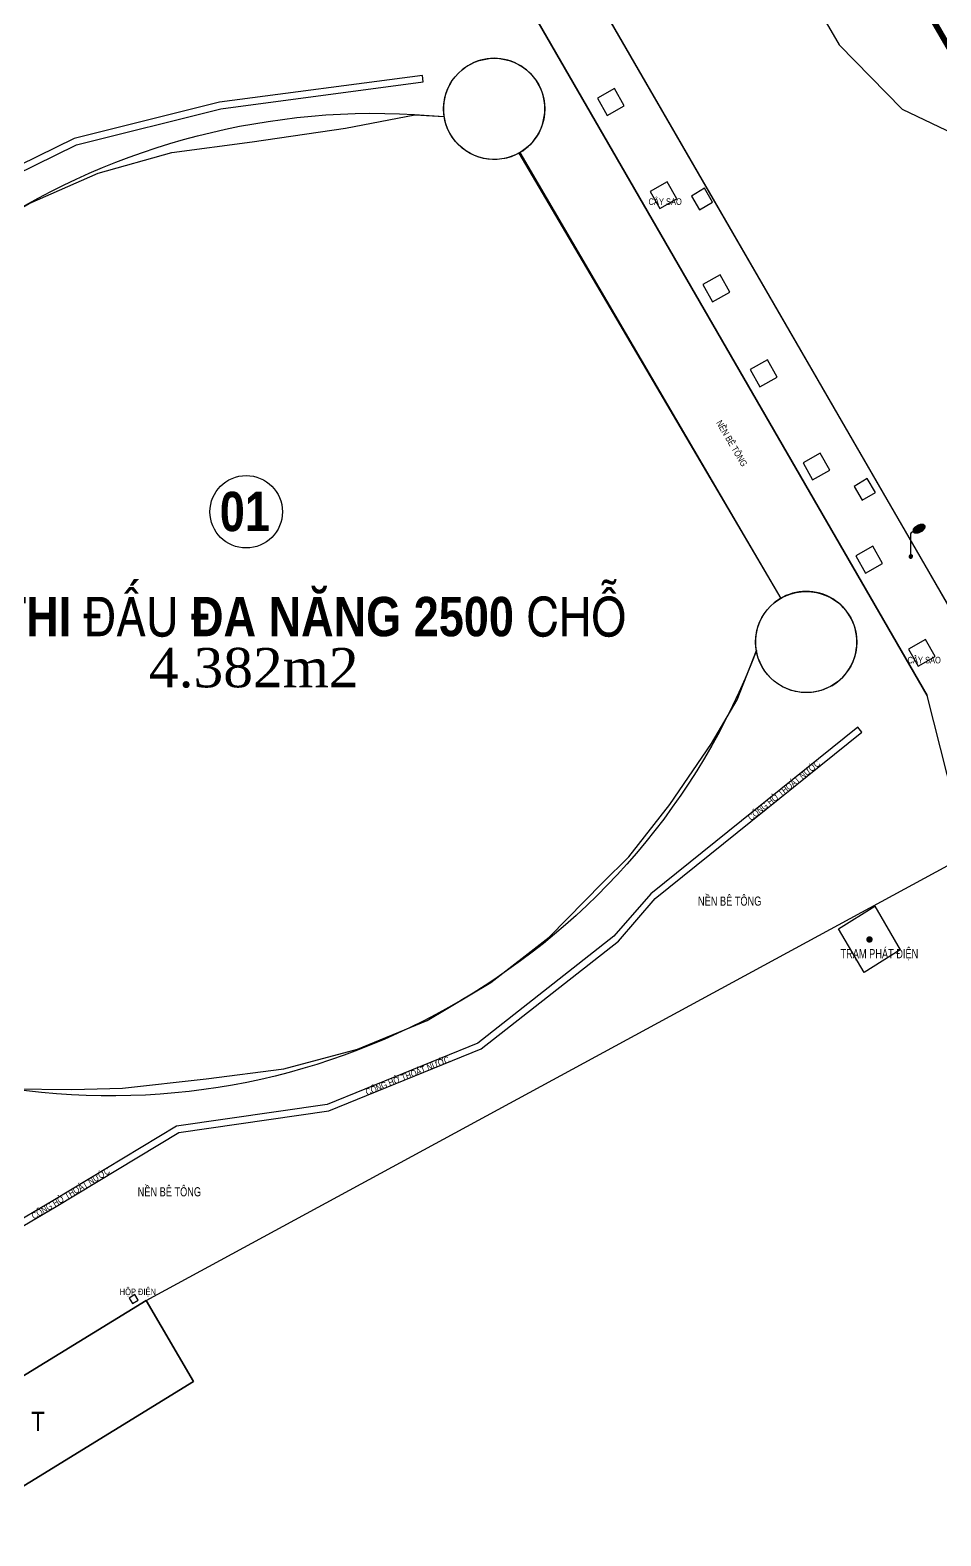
# Model space of a CAD drawing. Header units: millimetres. Extents: x 100 to 288, y -65 to 177.
# Drawn here: x 175.3 to 178.61, y 157.62 to 163.09 of the extents above; entities that cross this region are included whole.
import ezdxf
from ezdxf.enums import TextEntityAlignment as Align

# ---------------------------------------------------------------- set-up
doc = ezdxf.new("R2010")
doc.units = ezdxf.units.MM
doc.header["$LTSCALE"] = 0.3
doc.header["$MEASUREMENT"] = 0
doc.linetypes.add('DASHDOTX2', pattern=[2, 1, -0.5, 0, -0.5])
for name, color, linetype in [('HATCH1', 8, 'CONTINUOUS'), ('Ky hieu', 7, 'CONTINUOUS'), ('THAY', 4, 'CONTINUOUS')]:
    doc.layers.add(name, color=color, linetype=linetype)
doc.styles.add('DIM', font='VAVON.TTF')
doc.styles.add('VNI', font='VHELVCN.TTF')
doc.linetypes.add('FENCELINE2', pattern='A,0.25,-0.1,[132,ltypeshp.shx,S=0.1,R=0,X=-0.1,Y=0],-0.1,1', length=1.45)

# ---------------------------------------------------------------- blocks, each defined once
blk = doc.blocks.new('Cot den')
at = {"layer": 'Ky hieu', "color": 5, "linetype": 'Continuous'}
for p, q in [((474185.96, 1112245.03), (474185.99, 1112245.09)), ((474185.96, 1112242.67), (474185.96, 1112245.03)), ((474185.99, 1112245.09), (474186.05, 1112245.17)), ((474186.05, 1112245.17), (474186.13, 1112245.23)), ((474186.13, 1112245.23), (474186.19, 1112245.25))]:
    blk.add_line(p, q, dxfattribs=at)
mesh = blk.add_polyface(dxfattribs=at)
corners = [(474186.29, 1112245.16), (474186.24, 1112245.2), (474186.32, 1112245.15), (474186.22, 1112245.22), (474186.39, 1112245.12), (474186.2, 1112245.25), (474186.43, 1112245.12), (474186.19, 1112245.29), (474186.49, 1112245.1), (474186.18, 1112245.32), (474186.53, 1112245.11), (474186.19, 1112245.36), (474186.6, 1112245.11), (474186.19, 1112245.39), (474186.63, 1112245.11), (474186.2, 1112245.43), (474186.71, 1112245.12), (474186.22, 1112245.48), (474186.77, 1112245.14), (474186.25, 1112245.53), (474186.84, 1112245.16), (474186.27, 1112245.57), (474186.9, 1112245.18), (474186.31, 1112245.62), (474186.97, 1112245.21), (474186.34, 1112245.65), (474187.02, 1112245.24), (474186.4, 1112245.7), (474187.09, 1112245.27), (474186.43, 1112245.73), (474187.12, 1112245.3), (474186.5, 1112245.78), (474187.2, 1112245.35), (474186.54, 1112245.8), (474187.23, 1112245.38), (474186.61, 1112245.84), (474187.28, 1112245.42), (474186.66, 1112245.87), (474187.31, 1112245.46), (474186.73, 1112245.9), (474187.35, 1112245.51), (474186.79, 1112245.92), (474187.38, 1112245.55), (474186.85, 1112245.94), (474187.4, 1112245.6), (474186.92, 1112245.96), (474187.42, 1112245.64), (474186.99, 1112245.97), (474187.44, 1112245.69), (474187.03, 1112245.97), (474187.44, 1112245.72), (474187.1, 1112245.97), (474187.44, 1112245.76), (474187.13, 1112245.97), (474187.43, 1112245.79), (474187.42, 1112245.82), (474187.2, 1112245.96), (474187.42, 1112245.82), (474187.4, 1112245.85), (474187.24, 1112245.96), (474187.38, 1112245.88), (474187.3, 1112245.93), (474187.33, 1112245.92)]
mesh.append_faces([[corners[k] for k in face] for face in [(0, 0, 2, 1), (1, 2, 4, 3), (3, 4, 6, 5), (5, 6, 8, 7), (7, 8, 10, 9), (9, 10, 12, 11), (11, 12, 14, 13), (13, 14, 16, 15), (15, 16, 18, 17), (17, 18, 20, 19), (19, 20, 22, 21), (21, 22, 24, 23), (23, 24, 26, 25), (25, 26, 28, 27), (27, 28, 30, 29), (29, 30, 32, 31), (31, 32, 34, 33), (33, 34, 36, 35), (35, 36, 38, 37), (37, 38, 40, 39), (39, 40, 42, 41), (41, 42, 44, 43), (43, 44, 46, 45), (45, 46, 48, 47), (47, 48, 50, 49), (49, 50, 52, 51), (51, 52, 54, 53), (53, 54, 57, 56), (56, 55, 58, 59), (59, 58, 60, 61), (61, 60, 62, 62)]], dxfattribs={"vtx0": -1, "vtx2": -1, "color": 5})
mesh = blk.add_polyface(dxfattribs=at)
corners = [(474185.87, 1112242.53), (474185.86, 1112242.54), (474185.9, 1112242.51), (474185.85, 1112242.55), (474185.91, 1112242.51), (474185.83, 1112242.57), (474185.93, 1112242.5), (474185.82, 1112242.58), (474185.94, 1112242.5), (474185.82, 1112242.59), (474185.96, 1112242.5), (474185.81, 1112242.61), (474185.98, 1112242.5), (474185.8, 1112242.62), (474186, 1112242.5), (474185.8, 1112242.64), (474186.01, 1112242.51), (474185.8, 1112242.66), (474186.03, 1112242.51), (474185.8, 1112242.67), (474186.04, 1112242.52), (474185.8, 1112242.67), (474186.06, 1112242.53), (474185.8, 1112242.69), (474186.06, 1112242.54), (474185.8, 1112242.7), (474186.08, 1112242.55), (474185.81, 1112242.72), (474186.09, 1112242.56), (474185.81, 1112242.73), (474186.11, 1112242.58), (474185.82, 1112242.75), (474186.11, 1112242.58), (474185.82, 1112242.76), (474186.12, 1112242.61), (474185.84, 1112242.78), (474186.12, 1112242.62), (474185.85, 1112242.79), (474186.13, 1112242.64), (474185.86, 1112242.8), (474186.13, 1112242.65), (474185.87, 1112242.81), (474186.13, 1112242.67), (474185.89, 1112242.82), (474186.13, 1112242.68), (474185.9, 1112242.83), (474186.13, 1112242.7), (474185.92, 1112242.83), (474186.13, 1112242.72), (474185.93, 1112242.84), (474186.12, 1112242.73), (474185.95, 1112242.84), (474186.11, 1112242.75), (474185.96, 1112242.84), (474186.11, 1112242.76), (474185.99, 1112242.84), (474186.1, 1112242.77), (474186, 1112242.84), (474186.08, 1112242.79), (474186.02, 1112242.83), (474186.07, 1112242.8), (474186.03, 1112242.83), (474186.06, 1112242.81)]
mesh.append_faces([[corners[k] for k in face] for face in [(0, 0, 2, 1), (1, 2, 4, 3), (3, 4, 6, 5), (5, 6, 8, 7), (7, 8, 10, 9), (9, 10, 12, 11), (11, 12, 14, 13), (13, 14, 16, 15), (15, 16, 18, 17), (17, 18, 20, 19), (21, 20, 22, 23), (23, 22, 24, 25), (25, 24, 26, 27), (27, 26, 28, 29), (29, 28, 30, 31), (31, 30, 32, 33), (33, 32, 34, 35), (35, 34, 36, 37), (37, 36, 38, 39), (39, 38, 40, 41), (41, 40, 42, 43), (43, 42, 44, 45), (45, 44, 46, 47), (47, 46, 48, 49), (49, 48, 50, 51), (51, 50, 52, 53), (53, 52, 54, 55), (55, 54, 56, 57), (57, 56, 58, 59), (59, 58, 60, 61), (61, 60, 62, 62)]], dxfattribs={"vtx0": -1, "vtx2": -1, "color": 5})
blk = doc.blocks.new('Nha tam')
at = {"layer": 'HATCH1', "style": 'VNI'}
blk.add_text('T', height=2, dxfattribs=at).set_placement((474231.77, 1112286.52, 0.05), align=Align.MIDDLE)
blk = doc.blocks.new('Nha tuong')
at = {"layer": 'Ky hieu'}
h = blk.add_hatch(color=256, dxfattribs=at)
edge = h.paths.add_edge_path()
edge.add_arc((474232.37, 1112270.49), 0.838, -32.4679, 327.5321)

msp = doc.modelspace()

# ---------------------------------------------------------------- linework, layer by layer
at = {"layer": 'HATCH1', "linetype": 'Continuous', "ltscale": 0.7}
msp.add_line((177.07662, 162.64367, 0.24546), (178.02423, 161.02453, 0.24546), dxfattribs=at)
msp.add_line((177.07662, 162.64367, 0.24546), (178.02423, 161.02453, 0.24546), dxfattribs=at)
msp.add_line((177.07662, 162.64367, 0.24546), (178.02423, 161.02453, 0.24546), dxfattribs=at)
at = {"layer": 'HATCH1'}
for points in [[(176.27073, 170.16515), (175.81624, 169.50856), (175.42732, 168.95144), (175.38911, 168.61409), (175.37844, 168.24695), (175.4636, 167.8732), (175.58034, 167.61824), (175.98397, 166.91949), (176.98638, 165.1917), (177.48141, 164.33472), (177.97962, 163.47706), (178.23712, 163.03572), (178.46561, 162.80121), (178.67888, 162.69985), (178.85006, 162.7091), (179.03284, 162.78885), (179.63078, 163.12149), (182.25949, 164.59078), (183.12819, 165.07847)], [(182.5077, 163.96372), (179.89346, 162.49961), (179.44355, 162.25292), (179.08092, 161.86012), (179.06966, 161.61945), (179.47005, 160.89864), (178.86548, 160.59489), (178.37415, 161.44651), (175.77432, 165.94446)], [(176.72305, 162.92419), (175.98624, 162.82667), (175.45786, 162.69467), (174.85556, 162.39923), (174.564, 162.12979), (174.28229, 161.74764), (174.06467, 161.38112), (174.08948, 161.37209), (174.30146, 161.73351), (174.58182, 162.11384), (174.86916, 162.37939), (175.46607, 162.67218), (175.99071, 162.80324), (176.72617, 162.90058), (176.72305, 162.92419)], [(174.41555, 159.66027), (175.0341, 158.60436), (175.39282, 158.81607), (175.83796, 159.08474), (176.38333, 159.16315), (176.93595, 159.38817), (177.43463, 159.77975), (177.5686, 159.93373), (178.319, 160.5379), (178.30407, 160.55645), (177.55203, 159.95095), (177.41815, 159.79708), (176.92387, 159.40896), (176.37706, 159.1863), (175.82979, 159.10762), (175.38062, 158.83651), (175.04257, 158.637)], [(175.71901, 158.4738), (178.70212, 160.09333)]]:
    msp.add_lwpolyline(points, dxfattribs=at)
at = {"layer": 'HATCH1', "ltscale": 5}
for points in [[(176.27073, 170.16515), (175.81624, 169.50856), (175.42732, 168.95144), (175.38911, 168.61409), (175.37844, 168.24695), (175.4636, 167.8732), (175.58034, 167.61824), (175.98397, 166.91949), (176.98638, 165.1917), (177.48141, 164.33472), (177.97962, 163.47706), (178.23712, 163.03572), (178.46561, 162.80121), (178.67888, 162.69985), (178.85006, 162.7091), (179.03284, 162.78885), (179.63078, 163.12149), (182.25949, 164.59078), (183.12819, 165.07847)], [(175.74343, 168.81408), (175.87278, 168.59988), (175.71297, 168.43252), (175.70987, 168.3043), (175.73511, 168.1164), (175.7772, 167.98657), (176.06793, 167.44226), (176.26234, 167.10072), (176.44464, 166.78521), (176.7038, 166.33436), (176.86415, 166.06477), (177.01434, 165.8084), (178.69697, 162.91929)], [(182.5077, 163.96372), (179.89346, 162.49961), (179.44355, 162.25292), (179.08092, 161.86012), (179.06966, 161.61945), (179.47005, 160.89864), (178.86548, 160.59489), (178.37415, 161.44651), (175.77432, 165.94446)], [(174.42663, 157.77932), (174.84707, 157.93887), (175.71901, 158.4738), (178.70212, 160.09333)]]:
    msp.add_lwpolyline(points, dxfattribs=at)
msp.add_lwpolyline([(174.31318, 167.61278), (174.77478, 167.37929), (175.27219, 166.80534), (178.79187, 160.72247), (178.71484, 160.47933), (178.70212, 160.09333), (178.55606, 160.67151), (174.93688, 166.93495), (174.2508, 167.14866), (173.10565, 166.26143), (172.98843, 166.4601, -0.2952529), (172.99356, 166.58479), (174.31318, 167.61278), (174.77478, 167.37929)], format="xyb", close=True, dxfattribs=at)
at = {"layer": 'HATCH1', "linetype": 'FENCELINE2', "ltscale": 2}
msp.add_lwpolyline([(173.10565, 166.26143), (174.2508, 167.14866), (174.93688, 166.93495), (178.55606, 160.67151)], dxfattribs=at)
at = {"layer": 'HATCH1', "ltscale": 5}
for points, elevation in [([(177.07662, 162.64367, -0.922849), (176.86679, 162.94409, -5.0499224)], 0.24546), ([(177.07662, 162.64367, 1.0836009), (176.86679, 162.94409, 5.0499224)], 0.24546), ([(178.20992, 160.70725, 1.0836009), (178.00009, 161.00767, 5.0499224)], 0.07708), ([(178.20992, 160.70725, -0.922849), (178.00009, 161.00767, -5.0499224)], 0.07708), ([(177.93595, 160.83459, -0.3508458), (175.23036, 159.24285, -0.8683601)], 0.07708)]:
    msp.add_lwpolyline(points, format="xyb", dxfattribs=dict(at, elevation=elevation))
at = {"layer": 'HATCH1'}
for points in [[(177.39357, 162.77888), (177.4558, 162.81394), (177.42075, 162.87617), (177.35851, 162.84111)], [(177.58512, 162.44034), (177.64736, 162.4754), (177.6123, 162.53764), (177.55006, 162.50258)], [(177.729, 162.43583), (177.77698, 162.46347), (177.74739, 162.51466), (177.69966, 162.4849)], [(177.77667, 162.10181), (177.83891, 162.13687), (177.80385, 162.1991), (177.74162, 162.16404)], [(177.94875, 161.79329), (178.01099, 161.82835), (177.97593, 161.89059), (177.9137, 161.85553)], [(178.14031, 161.45476), (178.20254, 161.48982), (178.16748, 161.55205), (178.10525, 161.51699)], [(178.32032, 161.3814), (178.36831, 161.40903), (178.33872, 161.46022), (178.29098, 161.43046)], [(178.33186, 161.11622), (178.39409, 161.15128), (178.35904, 161.21352), (178.2968, 161.17846)], [(178.52341, 160.77769), (178.58565, 160.81275), (178.55059, 160.87498), (178.48836, 160.83992)], [(175.65761, 158.48294), (175.67006, 158.46264), (175.69036, 158.47509), (175.67791, 158.49539)]]:
    msp.add_lwpolyline(points, close=True, dxfattribs=at)
at = {"layer": 'HATCH1', "ltscale": 5}
msp.add_lwpolyline([(174.13644, 161.12999, -0.3366365), (176.80212, 162.77423, -1.1827106)], format="xyb", dxfattribs=at)
at = {"layer": 'HATCH1', "linetype": 'Continuous', "ltscale": 0.7}
for points in [[(174.13644, 161.12999), (174.21075, 161.32208), (174.3382, 161.53938), (174.49286, 161.73344), (174.6631, 161.96307), (174.85438, 162.1592), (175.06946, 162.32948), (175.29454, 162.45904), (175.5453, 162.56952), (175.81331, 162.64461), (176.10456, 162.68246), (176.44412, 162.73188), (176.44412, 162.73188), (176.69536, 162.78071), (176.80212, 162.77423)], [(175.23036, 159.24285), (175.44971, 159.24089), (175.63327, 159.2456), (175.93774, 159.27893), (176.21958, 159.3155), (176.48673, 159.38641), (176.73982, 159.49146), (176.97177, 159.62901), (177.18334, 159.79337), (177.37672, 159.9914), (177.47217, 160.08536), (177.6213, 160.27518), (177.77264, 160.49768), (177.86664, 160.6554), (177.93595, 160.83459)], [(175.71901, 158.4738), (174.84707, 157.93887), (175.00653, 157.63652), (175.89104, 158.17994), (175.71901, 158.4738)]]:
    msp.add_lwpolyline(points, dxfattribs=at)
at = {"layer": 'HATCH1', "ltscale": 5, "elevation": 0.24546}
msp.add_lwpolyline([(177.07259, 162.64138), (178.02423, 161.02453)], dxfattribs=at)
at = {"layer": 'HATCH1', "linetype": 'FENCELINE2'}
msp.add_lwpolyline([(178.14652, 156.47427), (178.82708, 157.06457), (178.91656, 157.09114), (178.99611, 157.12044), (179.21717, 157.24865), (179.41802, 157.36514), (179.28903, 157.58739), (179.17031, 157.85771), (179.04474, 158.08597), (178.94595, 158.26304), (178.80309, 158.52073), (178.72155, 158.73384), (178.67126, 158.98864), (178.66871, 159.23669), (178.64788, 159.4881), (178.63541, 159.61277), (178.67836, 159.85591), (178.69472, 160.01939), (178.70212, 160.09333), (178.55606, 160.67151)], dxfattribs=at)
at = {"layer": 'HATCH1', "linetype": 'Continuous', "ltscale": 0.7}
msp.add_lwpolyline([(178.45819, 159.74791), (178.327, 159.66559), (178.23452, 159.82376), (178.36571, 159.90607)], close=True, dxfattribs=at)
at = {"layer": 'HATCH1', "ltscale": 5}
msp.add_lwpolyline([(175.71901, 158.4738), (175.89104, 158.17994), (175.00653, 157.63652), (174.84707, 157.93887)], close=True, dxfattribs=at)
at = {"layer": 'HATCH1', "linetype": 'Continuous', "ltscale": 0.7}
for centre in [(176.98378, 162.80231, 0.24546), (176.98378, 162.80231, 0.24546), (176.98378, 162.80231, 0.24546), (178.11708, 160.86589, 0.07708), (178.11708, 160.86589, 0.07708), (178.11708, 160.86589, 0.07708)]:
    msp.add_circle(centre, 0.18381, dxfattribs=at)
at = {"layer": 'HATCH1'}
msp.add_circle((176.08286, 161.3391), 0.1316, dxfattribs=at)
at = {"layer": 'THAY', "linetype": 'DASHDOTX2', "lineweight": -2, "ltscale": 0.3, "const_width": 0.02143, "flags": 128}
msp.add_lwpolyline([(178.72573, 162.87039), (179.15149, 163.12487), (180.98456, 164.14947), (181.11543, 164.23466), (181.60401, 164.51257), (182.06098, 164.77251), (182.46835, 165.01399), (182.79774, 165.20925), (182.85707, 165.24443), (182.87452, 165.25483), (182.98427, 165.31612), (183.23218, 165.45458), (183.50102, 165.60473), (184.53161, 166.18031), (180.25985, 172.58455), (179.91711, 172.67159), (177.94882, 171.63393), (177.64389, 171.56606), (175.74116, 168.81784), (175.87278, 168.59988), (175.71297, 168.43252), (175.70987, 168.3043), (175.73511, 168.1164), (175.7772, 167.98657), (176.06793, 167.44226), (176.44464, 166.78521), (178.72573, 162.87039)], dxfattribs=at)

# ---------------------------------------------------------------- block references
at = {"layer": 'HATCH1', "xscale": 0.03504980631987564, "yscale": 0.03504980634066612, "zscale": 0.03504980631809729}
msp.add_blockref('Cot den', (-16441.62921, -38822.71326), dxfattribs=at)
at = {"layer": 'HATCH1', "linetype": 'Continuous', "ltscale": 0.7}
for name, p, xscale, yscale, zscale in [('Nha tuong', (-6470.35446, -15434.16063), 0.01401992252795026, 0.0140199224863764, 0.01401992252723882), ('Nha tam', (-16446.40529, -38827.39233, -0.00165), 0.03504980631987564, 0.03504980634066612, 0.03504980631809729)]:
    msp.add_blockref(name, p, dxfattribs=dict(at, xscale=xscale, yscale=yscale, zscale=zscale))

# ---------------------------------------------------------------- texts
at = {"layer": 'HATCH1', "style": 'DIM', "width": 0.75}
for s, height, p in [('CAÂY SAO', 0.02381, (177.54409, 162.45374)), ('CAÂY SAO', 0.02381, (178.48487, 160.7883)), ('NEÀN BEÂ TOÂNG', 0.0333335, (177.72375, 159.90813)), ('TRAÏM PHAÙT ÑIEÄN', 0.0333335, (178.24156, 159.71718)), ('NEÀN BEÂ TOÂNG', 0.0333335, (175.6886, 158.85222)), ('HOÄP ÑIEÄN', 0.02381, (175.62338, 158.49371))]:
    msp.add_text(s, height=height, dxfattribs=at).set_placement(p)
for s, rotation, p in [('NEÀN BEÂ TOÂNG', 300.40765, (177.7888, 161.66244)), ('COÁNG HÔÛ THOAÙT NÖÔÙC', 39.00702, (177.91692, 160.21521)), ('COÁNG HÔÛ THOAÙT NÖÔÙC', 21.92547, (176.52191, 159.21845)), ('COÁNG HÔÛ THOAÙT NÖÔÙC', 31.42469, (175.31231, 158.76772))]:
    msp.add_text(s, height=0.0238096, rotation=rotation, dxfattribs=at).set_placement(p)
at = {"layer": 'HATCH1', "linetype": 'DASHDOTX2', "char_height": 0.1428578, "width": 3.2960884, "attachment_point": 2}
for s, insert in [('{\\fVNI-Helve-Condense|b1|i0|c0|p2;01}', (176.07785, 161.41159)), ('{\\fVNI-Helve-Condense|b1|i0|c0|p2;NHAØ THI ÑAÁU ÑA NAÊNG 2500 CHOÃ}', (176.1235, 161.02979)), ('{\\fTimes New Roman|b0|i0|c0|p18;4.382m2}', (176.11037, 160.84427))]:
    msp.add_mtext(s, dxfattribs=dict(at, insert=insert))

doc.saveas('drawing.dxf')
